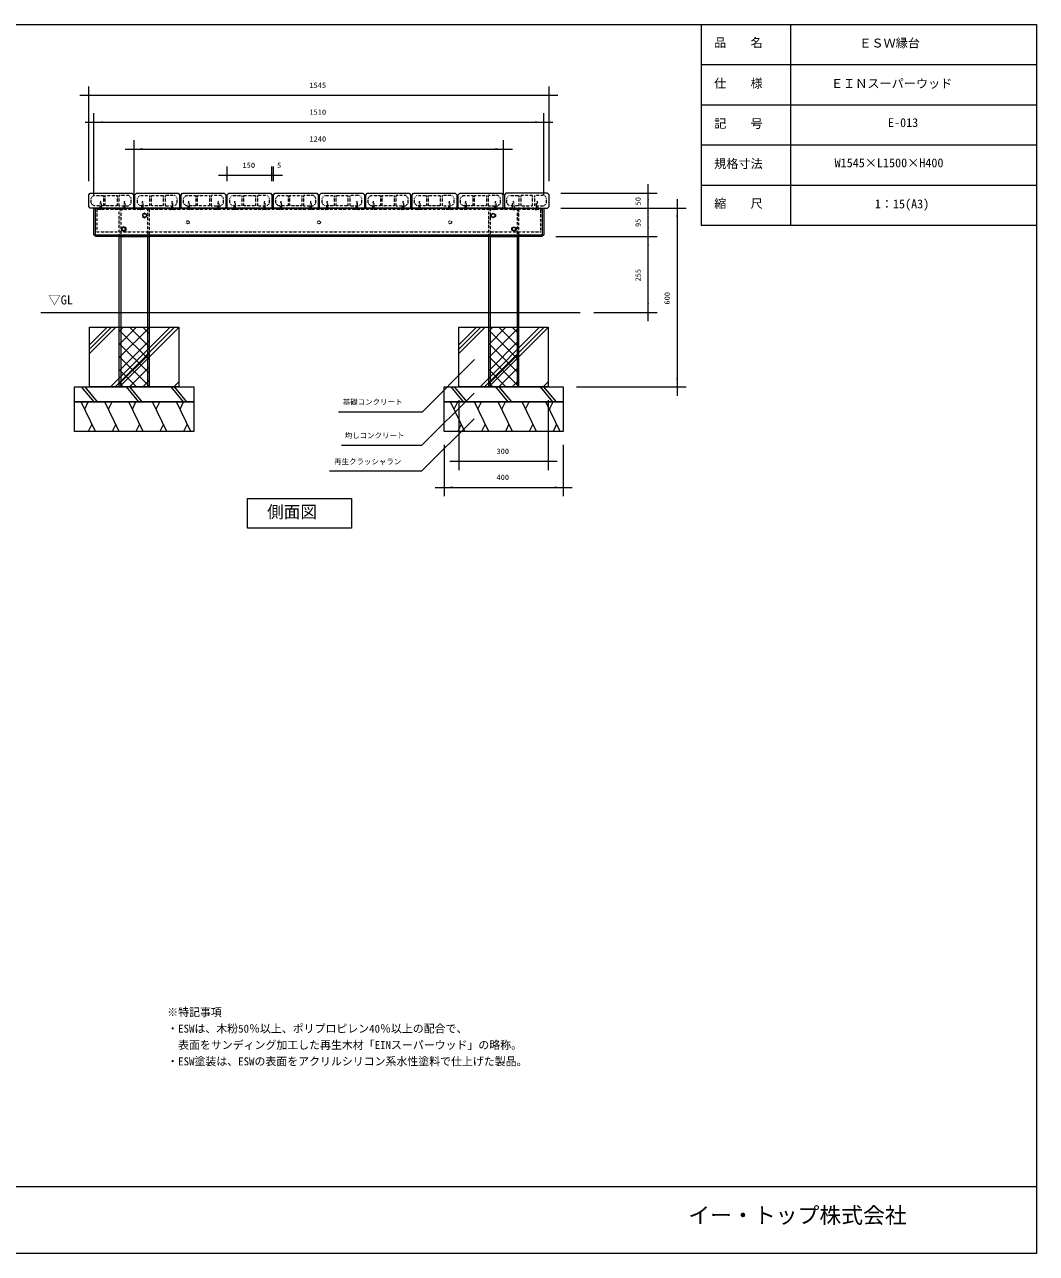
# Model space of a CAD drawing. Units: millimetres, scale not verified. Extents: x -2925 to 2925, y -2062 to 2062.
# Drawn here: x -472 to 2925, y -2062 to 2062 of the extents above; entities that cross this region are included whole.
import ezdxf
from ezdxf.enums import TextEntityAlignment as Align

# ---------------------------------------------------------------- set-up
doc = ezdxf.new("R2010")
doc.units = ezdxf.units.MM
doc.header["$LTSCALE"] = 10
doc.linetypes.add('USER5', pattern=[0.208282, 0.069427, -0.138855])
doc.layers.add('0-1_IMPORTED', color=30, linetype='Continuous', lineweight=18)
doc.styles.add('ＭＳ ゴシック', font='')
doc.styles.get('ＭＳ ゴシック').set_extended_font_data('MS Gothic')

msp = doc.modelspace()

# ---------------------------------------------------------------- linework, layer by layer
at = {"layer": '0-1_IMPORTED'}
for p, q in [((1800, 2062.5), (1800, 1387.5)), ((2100, 2062.5), (2100, 1387.5)), ((2925, 1927.5), (1800, 1927.5)), ((2925, 1792.5), (1800, 1792.5)), ((2925, 1657.5), (1800, 1657.5)), ((2925, 1522.5), (1800, 1522.5)), ((-233.5, 1351.54), (-233.5, 1446.54)), ((1266.5, 1351.54), (1266.5, 1446.54)), ((2925, 1387.5), (1800, 1387.5)), ((-238.5, 1356.54), (1271.5, 1356.54)), ((-148.5, 1351.54), (-148.5, 846.54)), ((-58.5, 1351.54), (-58.5, 846.54)), ((1091.5, 1351.54), (1091.5, 846.54)), ((1181.5, 1351.54), (1181.5, 846.54)), ((-417, 1096.54), (1394, 1096.54)), ((-253.5, 958.14), (-165.1, 1046.54)), ((-253.5, 972.99), (-179.95, 1046.54)), ((-253.5, 987.84), (-194.8, 1046.54)), ((-182.67, 846.54), (17.33, 1046.54)), ((-167.82, 846.54), (32.18, 1046.54)), ((-153.5, 1033.19), (-140.15, 1046.54)), ((-153.5, 989), (-95.96, 1046.54)), ((-153.5, 944.8), (-53.5, 1044.8)), ((-53.5, 936.69), (-153.5, 1036.69)), ((-152.97, 846.54), (46.5, 1046.01)), ((-53.5, 980.88), (-119.16, 1046.54)), ((-53.5, 1025.08), (-74.97, 1046.54)), ((986.5, 958.14), (1074.9, 1046.54)), ((986.5, 972.99), (1060.05, 1046.54)), ((986.5, 987.84), (1045.2, 1046.54)), ((1057.33, 846.54), (1257.33, 1046.54)), ((1072.18, 846.54), (1272.18, 1046.54)), ((1086.5, 1033.19), (1099.85, 1046.54)), ((1086.5, 989), (1144.04, 1046.54)), ((1086.5, 944.8), (1186.5, 1044.8)), ((1186.5, 936.69), (1086.5, 1036.69)), ((1087.03, 846.54), (1286.5, 1046.01)), ((1186.5, 980.88), (1120.84, 1046.54)), ((1186.5, 1025.08), (1165.03, 1046.54)), ((-153.5, 900.61), (-53.5, 1000.61)), ((-53.5, 892.49), (-153.5, 992.49)), ((1086.5, 900.61), (1186.5, 1000.61)), ((1186.5, 892.49), (1086.5, 992.49)), ((-153.5, 856.42), (-53.5, 956.42)), ((1086.5, 856.42), (1186.5, 956.42)), ((-53.5, 848.3), (-153.5, 948.3)), ((-119.18, 846.54), (-53.5, 912.22)), ((1186.5, 848.3), (1086.5, 948.3)), ((1120.82, 846.54), (1186.5, 912.22)), ((-95.94, 846.54), (-153.5, 904.11)), ((-74.99, 846.54), (-53.5, 868.03)), ((1144.06, 846.54), (1086.5, 904.11)), ((1165.01, 846.54), (1186.5, 868.03)), ((-281, 846.54), (-239.24, 796.54)), ((-269.19, 846.54), (-227.43, 796.54)), ((-140.13, 846.54), (-153.5, 859.91)), ((-131, 846.54), (-89.24, 796.54)), ((-119.19, 846.54), (-77.43, 796.54)), ((19, 846.54), (60.76, 796.54)), ((29.46, 846.54), (46.5, 863.58)), ((30.81, 846.54), (72.57, 796.54)), ((44.31, 846.54), (46.5, 848.73)), ((959, 846.54), (1000.76, 796.54)), ((970.81, 846.54), (1012.57, 796.54)), ((1099.87, 846.54), (1086.5, 859.91)), ((1109, 846.54), (1150.76, 796.54)), ((1120.81, 846.54), (1162.57, 796.54)), ((1259, 846.54), (1300.76, 796.54)), ((1269.46, 846.54), (1286.5, 863.58)), ((1270.81, 846.54), (1312.57, 796.54)), ((1284.31, 846.54), (1286.5, 848.73)), ((-233.5, 696.54), (-281.75, 796.54)), ((-269.68, 771.54), (-257.62, 796.54)), ((-153.5, 696.54), (-201.75, 796.54)), ((-189.68, 771.54), (-177.62, 796.54)), ((-73.5, 696.54), (-121.75, 796.54)), ((-109.68, 771.54), (-97.62, 796.54)), ((6.5, 696.54), (-41.75, 796.54)), ((-29.68, 771.54), (-17.62, 796.54)), ((86.5, 696.54), (38.25, 796.54)), ((50.32, 771.54), (62.38, 796.54)), ((1006.5, 696.54), (958.25, 796.54)), ((970.32, 771.54), (982.38, 796.54)), ((1086.5, 696.54), (1038.25, 796.54)), ((1050.32, 771.54), (1062.38, 796.54)), ((1166.5, 696.54), (1118.25, 796.54)), ((1130.32, 771.54), (1142.38, 796.54)), ((1246.5, 696.54), (1198.25, 796.54)), ((1210.32, 771.54), (1222.38, 796.54)), ((1326.5, 696.54), (1278.25, 796.54)), ((1290.32, 771.54), (1302.38, 796.54)), ((-245.56, 721.54), (-257.62, 696.54)), ((-165.56, 721.54), (-177.62, 696.54)), ((-85.56, 721.54), (-97.62, 696.54)), ((-5.56, 721.54), (-17.62, 696.54)), ((74.44, 721.54), (62.38, 696.54)), ((994.44, 721.54), (982.38, 696.54)), ((1074.44, 721.54), (1062.38, 696.54)), ((1154.44, 721.54), (1142.38, 696.54)), ((1234.44, 721.54), (1222.38, 696.54)), ((1314.44, 721.54), (1302.38, 696.54)), ((-2925, -1837.5), (2925, -1837.5))]:
    msp.add_line(p, q, dxfattribs=at)
at = {"layer": '0-1_IMPORTED', "color": 1}
for p, q in [((-286, 1825), (-256, 1825)), ((-256, 1536.54), (-256, 1855)), ((-256, 1825), (1289, 1825)), ((1289, 1536.54), (1289, 1855)), ((1289, 1825), (1319, 1825)), ((-268.5, 1735), (-238.5, 1735)), ((-238.5, 1491.54), (-238.5, 1765)), ((-238.5, 1735), (1271.5, 1735)), ((1271.5, 1491.54), (1271.5, 1765)), ((1271.5, 1735), (1301.5, 1735)), ((-103.5, 1491.54), (-103.5, 1674.78)), ((1136.5, 1491.54), (1136.5, 1674.78)), ((-133.5, 1644.78), (-103.5, 1644.78)), ((-103.5, 1644.78), (1136.5, 1644.78)), ((1136.5, 1644.78), (1166.5, 1644.78)), ((209, 1536.54), (209, 1586.54)), ((359, 1536.54), (359, 1586.54)), ((359, 1536.54), (359, 1586.54)), ((364, 1536.54), (364, 1586.54)), ((179, 1556.54), (209, 1556.54)), ((209, 1556.54), (359, 1556.54)), ((329, 1556.54), (359, 1556.54)), ((359, 1556.54), (389, 1556.54)), ((359, 1556.54), (364, 1556.54)), ((364, 1556.54), (394, 1556.54)), ((364, 1556.54), (391.87, 1556.54)), ((1621.49, 1496.54), (1621.49, 1526.54)), ((1329, 1496.54), (1651.49, 1496.54)), ((1621.49, 1446.54), (1621.49, 1496.54)), ((1329, 1446.54), (1651.49, 1446.54)), ((1329, 1446.54), (1651.49, 1446.54)), ((1329, 1446.54), (1749, 1446.54)), ((1621.49, 1446.54), (1621.49, 1476.54)), ((1621.49, 1351.54), (1621.49, 1446.54)), ((1621.49, 1416.54), (1621.49, 1446.54)), ((1719, 1476.54), (1719, 1446.54)), ((1719, 1446.54), (1719, 846.54)), ((1621.49, 1351.54), (1621.49, 1381.54)), ((1311.5, 1351.54), (1651.49, 1351.54)), ((1311.5, 1351.54), (1651.49, 1351.54)), ((1621.49, 1096.54), (1621.49, 1351.54)), ((1621.49, 1321.54), (1621.49, 1351.54)), ((1439, 1096.54), (1651.49, 1096.54)), ((1621.49, 1066.54), (1621.49, 1096.54)), ((1381.5, 846.54), (1749, 846.54)), ((1719, 846.54), (1719, 816.54)), ((986.5, 801.54), (986.5, 566.54)), ((1286.5, 801.54), (1286.5, 566.54)), ((936.5, 651.54), (936.5, 479)), ((1336.5, 651.54), (1336.5, 479)), ((956.5, 596.54), (986.5, 596.54)), ((986.5, 596.54), (1286.5, 596.54)), ((1286.5, 596.54), (1316.5, 596.54)), ((906.5, 509), (936.5, 509)), ((936.5, 509), (1336.5, 509)), ((1336.5, 509), (1366.5, 509))]:
    msp.add_line(p, q, dxfattribs=at)
at = {"layer": '0-1_IMPORTED', "linetype": 'USER5'}
for p, q in [((-148.5, 1442.54), (-148.5, 1351.54)), ((-58.5, 1442.54), (-58.5, 1351.54)), ((1091.5, 1442.54), (1091.5, 1351.54)), ((1181.5, 1442.54), (1181.5, 1351.54))]:
    msp.add_line(p, q, dxfattribs=at)
at = {"layer": '0-1_IMPORTED'}
for points in [[(-2925, 2062.5), (2925, 2062.5), (2925, -2062.5), (-2925, -2062.5)], [(-251, 1496.54), (-111, 1496.54), (-106, 1491.54), (-106, 1446.54), (-251, 1446.54), (-256, 1451.54), (-256, 1491.54)], [(-96, 1496.54), (44, 1496.54), (49, 1491.54), (49, 1446.54), (-101, 1446.54), (-101, 1491.54)], [(59, 1496.54), (199, 1496.54), (204, 1491.54), (204, 1446.54), (54, 1446.54), (54, 1491.54)], [(214, 1496.54), (354, 1496.54), (359, 1491.54), (359, 1446.54), (209, 1446.54), (209, 1491.54)], [(369, 1496.54), (509, 1496.54), (514, 1491.54), (514, 1446.54), (364, 1446.54), (364, 1491.54)], [(524, 1496.54), (664, 1496.54), (669, 1491.54), (669, 1446.54), (519, 1446.54), (519, 1491.54)], [(679, 1496.54), (819, 1496.54), (824, 1491.54), (824, 1446.54), (674, 1446.54), (674, 1491.54)], [(834, 1496.54), (974, 1496.54), (979, 1491.54), (979, 1446.54), (829, 1446.54), (829, 1491.54)], [(989, 1496.54), (1129, 1496.54), (1134, 1491.54), (1134, 1446.54), (984, 1446.54), (984, 1491.54)], [(1284, 1496.54), (1144, 1496.54), (1139, 1491.54), (1139, 1446.54), (1284, 1446.54), (1289, 1451.54), (1289, 1491.54)], [(-238.5, 1446.54), (1271.5, 1446.54), (1271.5, 1356.54), (1265.21, 1351.54), (-232.21, 1351.54), (-238.5, 1356.54)], [(-68.5, 1429.04), (-76, 1425.29), (-76, 1417.79), (-68.5, 1414.04), (-61, 1417.79), (-61, 1425.29)], [(1101.5, 1429.04), (1109, 1425.29), (1109, 1417.79), (1101.5, 1414.04), (1094, 1417.79), (1094, 1425.29)], [(-138.5, 1384.04), (-146, 1380.29), (-146, 1372.79), (-138.5, 1369.04), (-131, 1372.79), (-131, 1380.29)], [(1171.5, 1384.04), (1179, 1380.29), (1179, 1372.79), (1171.5, 1369.04), (1164, 1372.79), (1164, 1380.29)], [(-153.5, 1351.54), (-53.5, 1351.54), (-53.5, 846.54), (-153.5, 846.54)], [(1086.5, 1351.54), (1186.5, 1351.54), (1186.5, 846.54), (1086.5, 846.54)], [(-253.5, 1046.54), (46.5, 1046.54), (46.5, 846.54), (-253.5, 846.54)], [(986.5, 1046.54), (1286.5, 1046.54), (1286.5, 846.54), (986.5, 846.54)], [(-303.5, 846.54), (96.5, 846.54), (96.5, 796.54), (-303.5, 796.54)], [(936.5, 846.54), (1336.5, 846.54), (1336.5, 796.54), (936.5, 796.54)], [(-303.5, 796.54), (96.5, 796.54), (96.5, 696.54), (-303.5, 696.54)], [(936.5, 796.54), (1336.5, 796.54), (1336.5, 696.54), (936.5, 696.54)], [(276.3, 472), (626.3, 472), (626.3, 372), (276.3, 372)]]:
    msp.add_lwpolyline(points, close=True, dxfattribs=at)
at = {"layer": '0-1_IMPORTED', "linetype": 'USER5'}
for points in [[(-240, 1488.54), (-207, 1488.54), (-207, 1454.54), (-240, 1454.54), (-248, 1462.54), (-248, 1480.54)], [(-201, 1488.54), (-161, 1488.54), (-161, 1454.54), (-201, 1454.54)], [(-122, 1488.54), (-155, 1488.54), (-155, 1454.54), (-122, 1454.54), (-114, 1462.54), (-114, 1480.54)], [(-85, 1488.54), (-52, 1488.54), (-52, 1454.54), (-85, 1454.54), (-93, 1462.54), (-93, 1480.54)], [(-46, 1488.54), (-6, 1488.54), (-6, 1454.54), (-46, 1454.54)], [(33, 1488.54), (0, 1488.54), (0, 1454.54), (33, 1454.54), (41, 1462.54), (41, 1480.54)], [(70, 1488.54), (103, 1488.54), (103, 1454.54), (70, 1454.54), (62, 1462.54), (62, 1480.54)], [(109, 1488.54), (149, 1488.54), (149, 1454.54), (109, 1454.54)], [(188, 1488.54), (155, 1488.54), (155, 1454.54), (188, 1454.54), (196, 1462.54), (196, 1480.54)], [(225, 1488.54), (258, 1488.54), (258, 1454.54), (225, 1454.54), (217, 1462.54), (217, 1480.54)], [(264, 1488.54), (304, 1488.54), (304, 1454.54), (264, 1454.54)], [(343, 1488.54), (310, 1488.54), (310, 1454.54), (343, 1454.54), (351, 1462.54), (351, 1480.54)], [(380, 1488.54), (413, 1488.54), (413, 1454.54), (380, 1454.54), (372, 1462.54), (372, 1480.54)], [(419, 1488.54), (459, 1488.54), (459, 1454.54), (419, 1454.54)], [(498, 1488.54), (465, 1488.54), (465, 1454.54), (498, 1454.54), (506, 1462.54), (506, 1480.54)], [(535, 1488.54), (568, 1488.54), (568, 1454.54), (535, 1454.54), (527, 1462.54), (527, 1480.54)], [(574, 1488.54), (614, 1488.54), (614, 1454.54), (574, 1454.54)], [(653, 1488.54), (620, 1488.54), (620, 1454.54), (653, 1454.54), (661, 1462.54), (661, 1480.54)], [(690, 1488.54), (723, 1488.54), (723, 1454.54), (690, 1454.54), (682, 1462.54), (682, 1480.54)], [(729, 1488.54), (769, 1488.54), (769, 1454.54), (729, 1454.54)], [(808, 1488.54), (775, 1488.54), (775, 1454.54), (808, 1454.54), (816, 1462.54), (816, 1480.54)], [(845, 1488.54), (878, 1488.54), (878, 1454.54), (845, 1454.54), (837, 1462.54), (837, 1480.54)], [(884, 1488.54), (924, 1488.54), (924, 1454.54), (884, 1454.54)], [(963, 1488.54), (930, 1488.54), (930, 1454.54), (963, 1454.54), (971, 1462.54), (971, 1480.54)], [(1000, 1488.54), (1033, 1488.54), (1033, 1454.54), (1000, 1454.54), (992, 1462.54), (992, 1480.54)], [(1039, 1488.54), (1079, 1488.54), (1079, 1454.54), (1039, 1454.54)], [(1118, 1488.54), (1085, 1488.54), (1085, 1454.54), (1118, 1454.54), (1126, 1462.54), (1126, 1480.54)], [(1155, 1488.54), (1188, 1488.54), (1188, 1454.54), (1155, 1454.54), (1147, 1462.54), (1147, 1480.54)], [(1234, 1488.54), (1194, 1488.54), (1194, 1454.54), (1234, 1454.54)], [(1273, 1488.54), (1240, 1488.54), (1240, 1454.54), (1273, 1454.54), (1281, 1462.54), (1281, 1480.54)], [(-228.5, 1446.54), (1261.5, 1446.54), (1261.5, 1441.54), (-228.5, 1441.54)], [(1261.5, 1446.54), (-228.5, 1446.54), (-228.5, 1366.54), (1261.5, 1366.54)], [(-213, 1444.84), (-209.7, 1441.54), (-222.3, 1441.54), (-219, 1444.84)], [(-218.57, 1444.84), (-213.43, 1444.84), (-213.43, 1459.84), (-216, 1469.29), (-218.57, 1459.84)], [(-153.5, 1446.54), (-53.5, 1446.54), (-53.5, 1351.54), (-153.5, 1351.54)], [(-133, 1444.84), (-129.7, 1441.54), (-142.3, 1441.54), (-139, 1444.84)], [(-138.57, 1444.84), (-133.43, 1444.84), (-133.43, 1459.84), (-136, 1469.29), (-138.57, 1459.84)], [(-73, 1444.84), (-69.7, 1441.54), (-82.3, 1441.54), (-79, 1444.84)], [(-78.57, 1444.84), (-73.43, 1444.84), (-73.43, 1459.84), (-76, 1469.29), (-78.57, 1459.84)], [(27, 1444.84), (30.3, 1441.54), (17.7, 1441.54), (21, 1444.84)], [(21.43, 1444.84), (26.57, 1444.84), (26.57, 1459.84), (24, 1469.29), (21.43, 1459.84)], [(82, 1444.84), (85.3, 1441.54), (72.7, 1441.54), (76, 1444.84)], [(76.43, 1444.84), (81.57, 1444.84), (81.57, 1459.84), (79, 1469.29), (76.43, 1459.84)], [(182, 1444.84), (185.3, 1441.54), (172.7, 1441.54), (176, 1444.84)], [(176.43, 1444.84), (181.57, 1444.84), (181.57, 1459.84), (179, 1469.29), (176.43, 1459.84)], [(237, 1444.84), (240.3, 1441.54), (227.7, 1441.54), (231, 1444.84)], [(231.43, 1444.84), (236.57, 1444.84), (236.57, 1459.84), (234, 1469.29), (231.43, 1459.84)], [(337, 1444.84), (340.3, 1441.54), (327.7, 1441.54), (331, 1444.84)], [(331.43, 1444.84), (336.57, 1444.84), (336.57, 1459.84), (334, 1469.29), (331.43, 1459.84)], [(392, 1444.84), (395.3, 1441.54), (382.7, 1441.54), (386, 1444.84)], [(386.43, 1444.84), (391.57, 1444.84), (391.57, 1459.84), (389, 1469.29), (386.43, 1459.84)], [(492, 1444.84), (495.3, 1441.54), (482.7, 1441.54), (486, 1444.84)], [(486.43, 1444.84), (491.57, 1444.84), (491.57, 1459.84), (489, 1469.29), (486.43, 1459.84)], [(547, 1444.84), (550.3, 1441.54), (537.7, 1441.54), (541, 1444.84)], [(541.43, 1444.84), (546.57, 1444.84), (546.57, 1459.84), (544, 1469.29), (541.43, 1459.84)], [(647, 1444.84), (650.3, 1441.54), (637.7, 1441.54), (641, 1444.84)], [(641.43, 1444.84), (646.57, 1444.84), (646.57, 1459.84), (644, 1469.29), (641.43, 1459.84)], [(702, 1444.84), (705.3, 1441.54), (692.7, 1441.54), (696, 1444.84)], [(696.43, 1444.84), (701.57, 1444.84), (701.57, 1459.84), (699, 1469.29), (696.43, 1459.84)], [(802, 1444.84), (805.3, 1441.54), (792.7, 1441.54), (796, 1444.84)], [(796.43, 1444.84), (801.57, 1444.84), (801.57, 1459.84), (799, 1469.29), (796.43, 1459.84)], [(857, 1444.84), (860.3, 1441.54), (847.7, 1441.54), (851, 1444.84)], [(851.43, 1444.84), (856.57, 1444.84), (856.57, 1459.84), (854, 1469.29), (851.43, 1459.84)], [(957, 1444.84), (960.3, 1441.54), (947.7, 1441.54), (951, 1444.84)], [(951.43, 1444.84), (956.57, 1444.84), (956.57, 1459.84), (954, 1469.29), (951.43, 1459.84)], [(1012, 1444.84), (1015.3, 1441.54), (1002.7, 1441.54), (1006, 1444.84)], [(1006.43, 1444.84), (1011.57, 1444.84), (1011.57, 1459.84), (1009, 1469.29), (1006.43, 1459.84)], [(1086.5, 1446.54), (1186.5, 1446.54), (1186.5, 1351.54), (1086.5, 1351.54)], [(1112, 1444.84), (1115.3, 1441.54), (1102.7, 1441.54), (1106, 1444.84)], [(1106.43, 1444.84), (1111.57, 1444.84), (1111.57, 1459.84), (1109, 1469.29), (1106.43, 1459.84)], [(1166, 1444.84), (1162.7, 1441.54), (1175.3, 1441.54), (1172, 1444.84)], [(1171.57, 1444.84), (1166.43, 1444.84), (1166.43, 1459.84), (1169, 1469.29), (1171.57, 1459.84)], [(1246, 1444.84), (1242.7, 1441.54), (1255.3, 1441.54), (1252, 1444.84)], [(1251.57, 1444.84), (1246.43, 1444.84), (1246.43, 1459.84), (1249, 1469.29), (1251.57, 1459.84)]]:
    msp.add_lwpolyline(points, close=True, dxfattribs=at)
at = {"layer": '0-1_IMPORTED', "color": 1}
for points in [[(582, 763.02), (863.88, 763.02), (1038.88, 938.02)], [(592, 650.33), (862.4, 650.33), (1037.4, 825.33)], [(552, 564.19), (862.4, 564.19), (1037.4, 739.19)]]:
    msp.add_lwpolyline(points, dxfattribs=at)
at = {"layer": '0-1_IMPORTED'}
for centre in [(-68.5, 1421.54), (1101.5, 1421.54), (-138.5, 1376.54), (1171.5, 1376.54)]:
    msp.add_circle(centre, 5.75, dxfattribs=at)
at = {"layer": '0-1_IMPORTED', "linetype": 'USER5'}
for centre in [(76.5, 1399.04), (516.5, 1399.04), (956.5, 1399.04)]:
    msp.add_circle(centre, 5.05, dxfattribs=at)
at = {"layer": '0-1_IMPORTED', "color": 1}
for points in [[(-256, 1825), (-226, 1827.62), (-226, 1822.38)], [(1289, 1825), (1259, 1822.38), (1259, 1827.62)], [(-238.5, 1735), (-208.5, 1737.62), (-208.5, 1732.38)], [(1271.5, 1735), (1241.5, 1732.38), (1241.5, 1737.62)], [(-103.5, 1644.78), (-73.5, 1647.41), (-73.5, 1642.16)], [(1136.5, 1644.78), (1106.5, 1642.16), (1106.5, 1647.41)], [(209, 1556.54), (239, 1559.17), (239, 1553.92)], [(359, 1556.54), (329, 1553.92), (329, 1559.17)], [(364, 1556.54), (334, 1553.92), (334, 1559.17)], [(359, 1556.54), (389, 1559.17), (389, 1553.92)], [(1621.49, 1496.54), (1624.11, 1466.54), (1618.87, 1466.54)], [(1621.49, 1446.54), (1618.87, 1476.54), (1624.11, 1476.54)], [(1621.49, 1446.54), (1624.11, 1416.54), (1618.87, 1416.54)], [(1719, 1446.54), (1721.62, 1416.54), (1716.38, 1416.54)], [(1621.49, 1351.54), (1618.87, 1381.54), (1624.11, 1381.54)], [(1621.49, 1351.54), (1624.11, 1321.54), (1618.87, 1321.54)], [(1621.49, 1096.54), (1618.87, 1126.54), (1624.11, 1126.54)], [(1719, 846.54), (1716.38, 876.54), (1721.62, 876.54)], [(986.5, 596.54), (1016.5, 599.17), (1016.5, 593.92)], [(1286.5, 596.54), (1256.5, 593.92), (1256.5, 599.17)], [(936.5, 509), (966.5, 511.62), (966.5, 506.38)], [(1336.5, 509), (1306.5, 506.38), (1306.5, 511.62)]]:
    msp.add_solid(points, dxfattribs=at)

# ---------------------------------------------------------------- texts
at = {"layer": '0-1_IMPORTED', "color": 7, "style": 'ＭＳ ゴシック'}
for s, height, p in [('品\u3000\u3000名', 29.85, (1843.28, 1978.07)), ('ＥＳＷ縁台', 29.85, (2330.43, 1976.57)), ('1545', 17.91, (484.75, 1844.45)), ('仕\u3000\u3000様', 29.85, (1843.28, 1841.57)), ('ＥＩＮスーパーウッド', 29.85, (2235.48, 1840.89)), ('1510', 17.91, (484.75, 1754.45)), ('記\u3000\u3000号', 29.85, (1843.28, 1706.57)), ('E-013', 29.85, (2426.78, 1709.49)), ('1240', 17.91, (484.75, 1664.23)), ('規格寸法', 29.85, (1843.28, 1571.57)), ('W1545×L1500×H400', 29.85, (2247.53, 1574.49)), ('150', 17.91, (260.19, 1575.99)), ('5', 17.91, (376, 1575.99)), ('縮\u3000\u3000尺', 29.85, (1843.28, 1438.07)), ('1：15(A3)', 29.85, (2382.35, 1436.58)), ('▽GL', 30.52, (-392, 1113.83)), ('基礎コンクリート', 17.91, (596.53, 781.39)), ('均しコンクリート', 17.91, (603.05, 668.7)), ('300', 17.91, (1112.69, 615.99)), ('再生クラッシャラン', 17.91, (567.38, 580.92)), ('400', 17.91, (1112.69, 528.45)), ('側面図', 41, (342.49, 393.84)), ('※特記事項', 26.87, (7.32, -1274.44)), ('・ESWは、木粉50％以上、ポリプロピレン40％以上の配合で、', 26.87, (7.32, -1329.42)), ('  表面をサンディング加工した再生木材「EINスーパーウッド」の略称。', 26.87, (7.32, -1384.39)), ('・ESW塗装は、ESWの表面をアクリルシリコン系水性塗料で仕上げた製品。', 26.87, (7.32, -1439.36)), ('イー・トップ株式会社', 53.74, (1756.53, -1977.31))]:
    msp.add_text(s, height=height, dxfattribs=at).set_placement(p, align=Align.BOTTOM_LEFT)
for s, p in [('50', (1602.04, 1455.67)), ('95', (1602.04, 1383.17)), ('255', (1602.04, 1200.23)), ('600', (1699.55, 1122.73))]:
    msp.add_text(s, height=17.91, rotation=90, dxfattribs=at).set_placement(p, align=Align.BOTTOM_LEFT)

doc.saveas('drawing.dxf')
